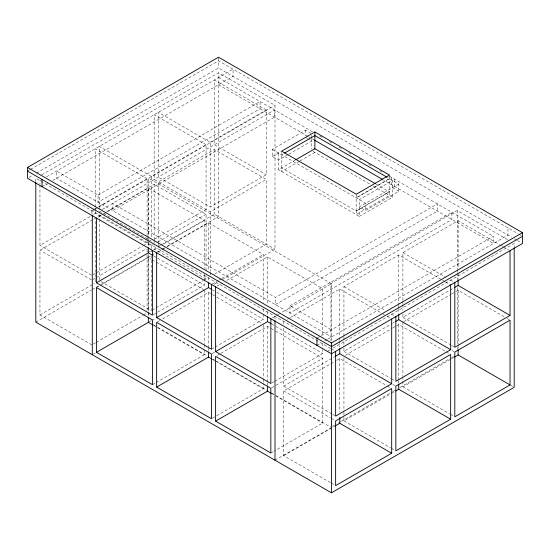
<?xml version="1.0" encoding="UTF-8"?>
<svg xmlns="http://www.w3.org/2000/svg" width="550" height="550" viewBox="0 0 550 550"><rect width="100%" height="100%" fill="white"/><g stroke="black" fill="none" stroke-linecap="round" stroke-linejoin="round"><path stroke-width="0.41" stroke-dasharray="2.75 2.06" d="M389.517 178.681L356.29 197.863M27.5 171.064L29.728 169.778M30.47 169.352L218.522 60.782L518.141 233.764M28.985 177.403L31.962 175.684M36.417 173.113L218.522 67.973L511.596 237.181M41.745 174.831L218.522 72.765L275 105.373L275 249.226L221.533 280.094M42.164 179.383L39.957 180.654L39.957 184.064M46.585 176.832L233.056 69.169L233.056 76.361L52.862 180.4M42.034 186.649L47.671 183.397M98.093 195.044L260.054 101.537L260.054 108.728L98.093 202.235L98.093 195.044L56.568 171.064L56.568 178.262L331.478 336.978M93.342 209.777L95.549 208.498M98.491 206.8L147.097 178.736L147.097 236.658M99.344 209.406L99.344 146.369L151.25 176.344L206.064 144.691L206.064 209.426L152.728 240.219M210.217 142.299L266.282 109.931L266.282 174.666L210.217 207.027L158.311 177.059L158.311 112.324L210.217 142.299L210.217 207.027M94.504 209.577L92.283 210.863L92.283 213.434M95.246 209.151L98.216 207.439M98.959 207.013L275 105.373M39.957 184.917L39.957 245.389L90.771 216.054M93.713 214.356L95.191 213.503L151.25 245.871L153.471 244.585M102.307 209.392L274.587 109.931L274.587 117.123L112.633 210.623L112.633 203.431L275.413 297.413L437.367 203.913L437.367 211.104L275.413 304.611L275.413 297.413M91.864 344.891L39.957 314.923L39.957 250.188L92.978 219.574M93.713 219.147L95.191 218.302L95.191 283.03L93.713 283.882M100.822 215.043L99.344 215.903L99.344 218.453M106.748 211.626L154.158 184.257L206.064 214.225L206.064 272.14M214.644 274.003L266.282 244.193L266.282 179.458L214.369 149.49L158.311 181.857L158.311 242.33M97.921 217.202L103.111 214.204M103.847 213.778L106.817 212.066M107.559 211.633L148.342 188.086L204.407 220.454L204.407 268.153M288.124 154.619L278.527 160.16L272.298 156.564L272.298 149.366L305.525 130.185L311.059 133.382M272.298 156.564L281.483 151.257M281.641 154.763L283.119 153.911M288.867 154.192L311.754 140.979L308.289 138.978M95.549 273.233L91.864 275.357L39.957 245.389M96.284 272.807L142.677 246.022M143.412 245.596L147.097 243.471L147.097 240.921M278.527 152.962L278.527 169.751L294.931 160.277M95.549 278.032L91.864 280.156L39.957 250.188M96.284 277.606L146.362 248.689M157.919 242.021L206.064 214.225M206.064 144.691L154.158 114.723L154.158 179.458L210.217 211.826L266.282 179.458M299.365 161.315L281.641 171.545L281.641 152.604M300.101 160.889L314.868 152.364L314.868 150.205M39.957 314.923L92.978 284.309M148.974 251.982L150.453 251.123M158.311 246.593L160.524 245.314M161.26 244.887L214.369 214.225L275 249.226M153.979 249.569L159.17 246.572M163.618 244.001L204.407 220.454M35.805 322.114L91.513 289.953M92.256 289.52L95.226 287.808M95.968 287.375L98.938 285.663M101.908 283.944L150.934 255.647M151.676 255.214L155.389 253.069M156.131 252.643L161.329 249.638M162.071 249.212L164.306 247.926M167.276 246.208L218.522 216.624L218.522 72.765M96.436 287.588L99.399 285.876M100.141 285.443L148.342 257.62L151.291 259.318M158.132 251.969L166.286 247.259M167.028 246.826L208.56 222.853L263.374 254.499L263.374 302.197M93.342 344.039L95.549 342.76M96.284 342.341L142.677 315.556M143.412 315.129L146.362 313.424M151.993 310.179L203.101 280.665M203.844 280.239L206.064 278.96L206.064 275.55M153.237 314.731L156.942 312.593M157.685 312.159L204.407 285.189L204.407 281.786M212.204 284.041L218.137 280.617M218.879 280.191L221.107 278.905M221.843 278.479L263.374 254.499M93.768 353.863L95.253 353.004M148.761 322.114L150.989 320.829M151.731 320.396L155.464 318.244M214.108 284.384L217.078 282.666M217.099 286.014L222.289 283.016M226.738 280.445L267.527 256.898L322.754 288.784L322.754 336.483M157.389 321.922L159.617 320.636M162.58 318.924L208.56 292.38L211.523 294.092M398.812 184.051L359.363 206.855L365.592 210.451L398.812 191.276L398.812 184.051L387.908 177.753M356.249 211.021L389.469 191.84L389.469 195.436L356.249 214.617L356.249 211.021L281.641 167.949M359.363 216.418L392.583 197.237L392.583 180.455L359.363 199.636L359.363 216.418L278.527 169.751M211.461 349.202L214.431 347.49M215.174 347.064L263.374 319.234L263.374 314.126M152.494 384.691L155.464 382.979M156.207 382.546L204.407 354.716L204.407 349.607M289.946 305.807L451.908 212.307L451.908 219.498L289.946 312.998L289.946 305.807L331.478 329.78M507.519 239.621L457.201 210.567L330.956 283.449L330.956 340.821M272.332 317.9L277.963 314.641M278.266 314.469L331.478 283.752L331.478 341.124M212.204 353.567L215.174 351.856M217.099 355.541L220.069 353.829M220.804 353.402L267.527 326.425L274.89 330.681M287.409 319.261L289.623 317.982M290.359 317.556L339.783 289.025L381.308 312.998M343.936 336.029L343.936 286.626L398.75 254.98L441.76 279.812M402.902 300.279L402.902 252.581L458.136 220.694L499.661 244.667M317.666 337.755L320.574 336.077M321.303 335.658L493.433 236.28L493.433 243.471L383.467 179.988M316.944 345.366L321.097 342.966M324.803 340.828L327.03 339.543M327.766 339.116L507.966 235.077L507.966 227.886M271.59 383.061L273.811 381.776M274.553 381.349L322.754 353.519L322.754 350.109M327.326 351.361L330.784 349.36M332.963 348.102L514.195 243.471L514.195 246.895M212.204 418.303L215.916 416.164M216.652 415.738L263.374 388.761L263.374 383.652M271.59 387.853L275.296 385.715M276.038 385.289L322.754 358.311L322.754 423.046L274.553 450.876M283.718 328.206L283.718 386.127L334.62 356.737M343.936 347.957L343.936 351.361L392.081 323.565M392.824 323.139L394.309 322.279M402.902 313.913L402.902 317.316L449.295 290.531M450.031 290.104L453.716 287.98M330.44 482.625L283.718 455.654L283.718 390.919L336.091 360.683M336.834 360.257L339.783 358.552L386.499 385.529M345.414 355.3L392.081 328.357M392.824 327.931L395.787 326.219M396.529 325.793L398.75 324.507L445.466 351.484M403.638 321.688L450.766 294.477M451.509 294.051L455.187 291.926M455.922 291.5L458.136 290.221L504.109 316.766M270.847 453.014L273.811 451.303M332.441 426.449L334.668 425.164M338.387 423.019L340.615 421.733M341.357 421.3L391.854 392.15M392.597 391.717L394.824 390.431M400.022 387.434L451.261 357.851M452.004 357.418L453.489 356.565M275 460.212L330.736 428.031M283.718 455.654L334.62 426.271M343.936 417.484L343.936 420.888L390.603 393.944M391.346 393.518L394.309 391.806M402.902 376.626L402.902 386.842L450.766 359.212M451.509 358.786L453.716 357.507M518.863 234.183L521.049 235.441M514.504 238.858L516.684 240.116M517.413 240.536L521.049 242.633M218.522 77.564L313.087 132.158M319.756 136.008L322.719 137.72M329.388 141.57L332.351 143.282M339.02 147.132L341.983 148.837M348.645 152.687L351.615 154.399M359.019 158.675L361.24 159.961M368.651 164.237L371.614 165.949M379.761 170.651L381.989 171.937M389.393 176.213L493.433 236.28M266.282 109.931L214.369 79.963L214.369 144.691L266.282 174.666M500.404 245.101L502.624 246.386M503.367 246.812L508.558 249.81M218.522 84.755L307.904 136.359M308.646 136.785L311.609 138.497M312.345 138.923L313.83 139.776M305.525 137.383L307.601 138.579M392.583 187.674L398.812 191.276M376.104 184.126L389.469 191.84M312.998 151.284L370.267 184.353M373.216 186.058L392.583 197.237M272.298 149.366L365.592 203.232L365.592 210.451M402.902 252.581L445.913 277.413M450.361 279.984L453.331 281.696M442.502 280.239L444.723 281.524M445.466 281.951L450.656 284.948M507.072 318.484L509.3 319.763M402.902 317.316L451.103 345.146M451.846 345.572L454.809 347.284M343.936 286.626L384.718 310.173M391.394 314.029L395.842 316.594M451.846 350.371L454.073 351.649M510.496 385.186L512.717 386.471M331.478 283.752L148.761 178.262L148.761 236.486M382.051 313.431L384.278 314.71M387.241 316.422L390.204 318.141M147.097 178.736L95.191 148.768L95.191 207.542M446.208 351.911L449.178 353.623M343.936 351.361L390.651 378.331M391.394 378.764L394.357 380.476M99.344 211.104L151.25 241.072M402.902 386.842L449.618 413.82M450.361 414.246L454.073 416.384M330.736 348.535L35.805 178.262L35.805 181.686M331.183 348.789L334.146 350.501M392.879 384.416L395.099 385.694M206.064 278.96L154.158 248.985L154.158 246.434M387.241 385.956L390.204 387.668M153.505 255.805L204.407 285.189M212.259 289.726L215.964 291.864M216.707 292.291L263.374 319.234M271.205 323.757L274.89 325.882M275.626 326.308L322.754 353.519M152.034 259.744L203.665 289.561M212.259 294.518L215.964 296.656M216.707 297.089L261.889 323.173M275.626 331.107L322.754 358.311M283.718 386.127L331.918 413.951M332.661 414.384L335.631 416.096M343.936 420.888L390.651 447.865M391.394 448.291L394.357 450.003M100.822 281.49L151.25 310.606L151.25 256.094M283.718 390.919L330.44 417.89M331.183 418.323L334.888 420.461M153.223 324.686L156.936 326.837M157.685 327.264L207.508 356.029M212.712 359.04L215.689 360.752M216.432 361.185L267.004 390.383M271.466 392.954L275.186 395.106M275.928 395.533L330.956 427.302M153.505 325.332L204.407 354.716M212.259 359.253L214.486 360.539M215.222 360.965L263.374 388.761M271.205 393.284L274.89 395.416M275.626 395.835L322.754 423.046M331.183 483.058L334.888 485.196M458.136 220.694L458.136 268.393M458.136 273.501L458.136 279.469M458.136 290.221L458.136 345.593M458.136 346.438L458.136 348.143M457.201 210.567L457.201 268.792M457.201 269.651L457.201 272.216M457.201 273.075L457.201 279.923M457.201 287.629L457.201 344.142M457.201 347.572L457.201 349.284M402.902 301.132L402.902 303.689M402.902 304.542L402.902 310.502M402.902 322.114L402.902 375.774M398.75 254.98L398.75 304.384M398.75 305.236L398.75 307.787M398.75 308.639L398.75 313.754M398.75 324.507L398.75 379.871M398.75 380.724L398.75 383.281M394.659 179.252L394.659 186.45M391.621 177.499L391.621 184.69M389.469 175.058L389.469 178.654L356.166 197.787L356.166 210.973L389.386 191.792L389.386 178.606M356.249 194.239L356.249 197.835M343.936 336.882L343.936 347.105M343.936 357.857L343.936 411.524M343.936 412.376L343.936 416.632M339.783 289.025L339.783 336.724M339.783 337.576L339.783 340.134M339.783 340.979L339.783 346.947M339.783 358.552L339.783 412.218M322.754 343.296L322.754 349.264M311.754 135.382L311.754 137.782M311.754 138.579L311.754 148.968M305.525 130.185L305.525 135.781M283.718 321.393L283.718 324.796M275 316.353L275 319.784M267.527 256.898L267.527 304.597M267.527 311.41L267.527 315.673M267.527 326.425L267.527 381.789M267.527 382.642L267.527 385.199M263.374 309.011L263.374 313.273M263.374 324.878L263.374 378.544M263.374 379.397L263.374 382.8M218.522 57.901L218.522 67.973M214.369 149.49L214.369 214.225M210.217 211.826L210.217 271.446M210.217 272.298L210.217 274.856M208.56 222.853L208.56 270.552M208.56 277.365L208.56 280.775M208.56 292.38L208.56 346.892M208.56 347.744L208.56 351.154M204.407 274.12L204.407 280.933M204.407 289.988L204.407 343.647M204.407 344.499L204.407 348.755M158.311 243.183L158.311 245.74M154.158 184.257L154.158 239.621M154.158 240.467L154.158 243.024M151.25 176.344L151.25 236.816M151.25 245.871L151.25 248.428M151.25 249.274L151.25 252.684M148.761 242.481L148.761 246.758M148.761 254.464L148.761 311.836M148.761 312.696L148.761 316.119M148.342 188.086L148.342 237.49M148.342 238.343L148.342 240.9M148.342 241.752L148.342 246.008M148.342 257.62L148.342 311.279M148.342 312.132L148.342 316.387M147.097 237.511L147.097 240.068M147.097 249.123L147.097 254.231M147.097 255.083L147.097 310.447M99.344 219.306L99.344 279.785M95.191 208.395L95.191 210.946M95.191 211.798L95.191 213.503M91.864 210.623L91.864 214.032"/><path stroke-width="0.82" d="M27.5 167.468L218.522 57.186L522.5 232.684L522.5 243.471L331.478 353.76L27.5 178.262L27.5 167.468L331.478 342.966L522.5 232.684M314.868 131.986L281.641 151.167L356.249 194.239L389.469 175.058L314.868 131.986L314.868 148.768L375.368 183.7M284.597 153.058L314.868 135.582L387.172 177.327M295.673 159.851L314.868 148.768M96.436 218.054L96.436 282.789L148.342 252.821L152.769 255.379M96.436 352.323L152.494 384.691L152.494 319.956L96.436 287.588L96.436 352.323L148.342 322.355L152.769 324.906M156.647 252.821L156.647 317.556L208.56 287.588L211.523 289.3M215.614 286.866L215.614 351.601L267.527 321.633L271.205 323.757M156.647 387.083L211.461 418.736L211.461 354.001L156.647 322.348L156.647 387.083L208.56 357.115L211.523 358.827M522.5 236.28L331.478 346.562L27.5 171.064M215.614 421.128L270.847 453.014L270.847 388.286L215.614 356.393L215.614 421.128L267.527 391.16L271.205 393.284M335.356 356.317L339.783 353.76L391.689 383.728L391.689 318.993M395.787 321.427L398.75 319.715L450.656 349.683L450.656 284.948M454.451 287.554L458.136 285.429L510.043 315.397L510.043 250.663M391.689 383.728L335.631 416.096L335.631 351.361M450.656 349.683L395.842 381.329L395.842 316.594M510.043 315.397L454.809 347.284L454.809 282.549M335.356 425.844L339.783 423.287L391.689 453.255L391.689 388.52L335.631 420.888L335.631 485.623L391.689 453.255M395.787 390.954L398.75 389.242L450.656 419.21L450.656 354.475L395.842 386.127L395.842 450.862L450.656 419.21M454.451 357.087L458.136 354.956L510.043 384.931L510.043 320.196L454.809 352.082L454.809 416.817L510.043 384.931M35.805 182.538L35.805 322.114L331.478 492.814L514.195 387.324L514.195 247.754M314.566 140.209L382.731 179.554M96.436 282.789L152.494 315.157L152.494 250.422M156.647 317.556L211.461 349.202L211.461 284.467M215.614 351.601L270.847 383.487L270.847 318.752M458.136 280.321L458.136 285.429M458.136 349.848L458.136 354.956M398.75 314.6L398.75 319.715M398.75 384.134L398.75 389.242M339.783 348.645L339.783 353.76M339.783 417.326L339.783 423.287M331.478 342.966L331.478 492.814M316.944 338.174L316.944 345.366M275 320.636L275 460.212M267.527 316.518L267.527 321.633M267.527 386.052L267.527 391.16M208.56 282.473L208.56 287.588M208.56 352.007L208.56 357.115M148.342 247.713L148.342 252.821M148.342 317.24L148.342 322.355M92.283 215.146L92.283 354.716M42.034 179.458L42.034 186.649"/></g></svg>
